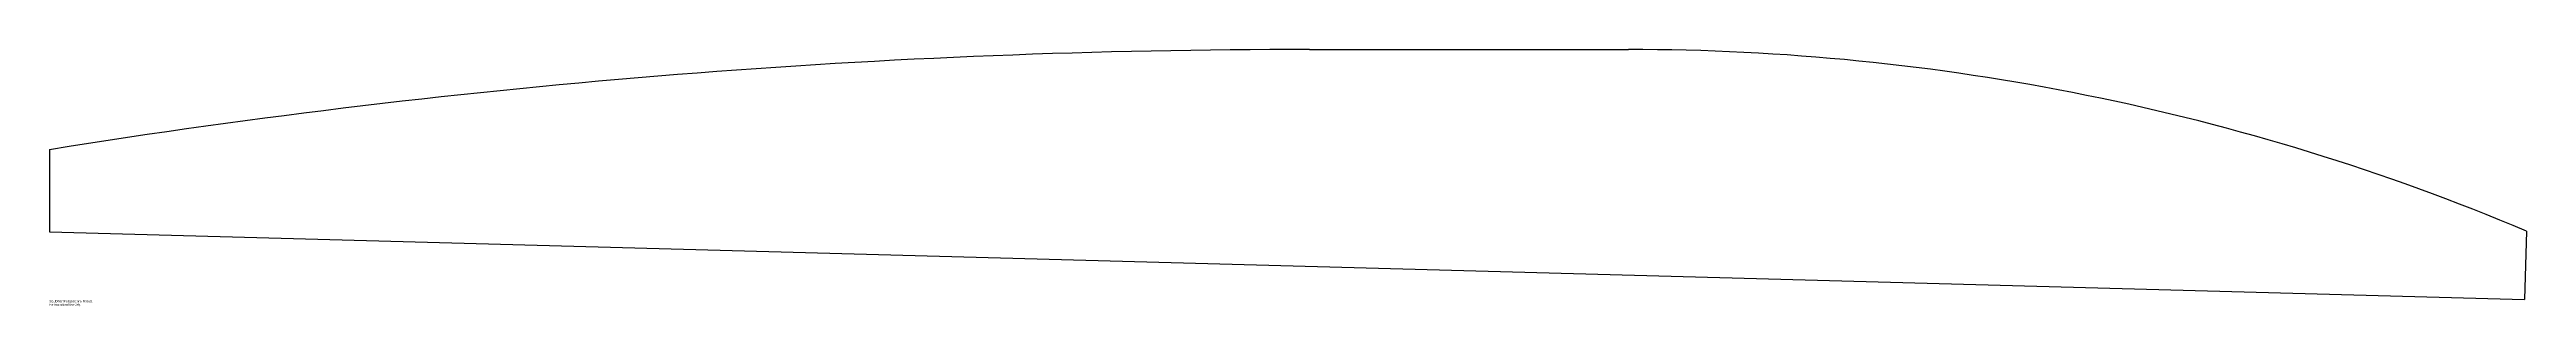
# Model space of a CAD drawing. Header units: inches. Extents: x -268 to -60, y 100 to 121.
import ezdxf

# ---------------------------------------------------------------- set-up
doc = ezdxf.new("R2010")
doc.units = ezdxf.units.IN
doc.header["$MEASUREMENT"] = 0
doc.styles.add('SLDTEXTSTYLE0', font='TXT', dxfattribs={"width": 0.7})

msp = doc.modelspace()

# ---------------------------------------------------------------- linework, layer by layer
at = {"color": 7, "linetype": 'Continuous', "lineweight": 25}
for p, q in [((-162.37, 121.2), (-135.52, 121.2)), ((-268.37, 112.77), (-268.37, 105.86)), ((-268.37, 105.86), (-60.13, 100.14)), ((-59.97, 105.91), (-60.13, 100.14))]:
    msp.add_line(p, q, dxfattribs=at)
for centre, radius, start, end in [((-162.37, -549.22), 670.42, 90, 99.0972), ((-135.52, -73.11), 194.31, 67.1207, 90)]:
    msp.add_arc(centre, radius, start, end, dxfattribs=at)

# ---------------------------------------------------------------- texts
at = {"color": 7, "linetype": 'Continuous', "char_height": 0.1903, "attachment_point": 1, "style": 'SLDTEXTSTYLE0'}
for s, insert in [('SOLIDWORKS Educational Product.', (-268.37, 100.1)), ('For Instructional Use Only.', (-268.37, 99.81))]:
    msp.add_mtext(s, dxfattribs=dict(at, insert=insert))

doc.saveas('drawing.dxf')
